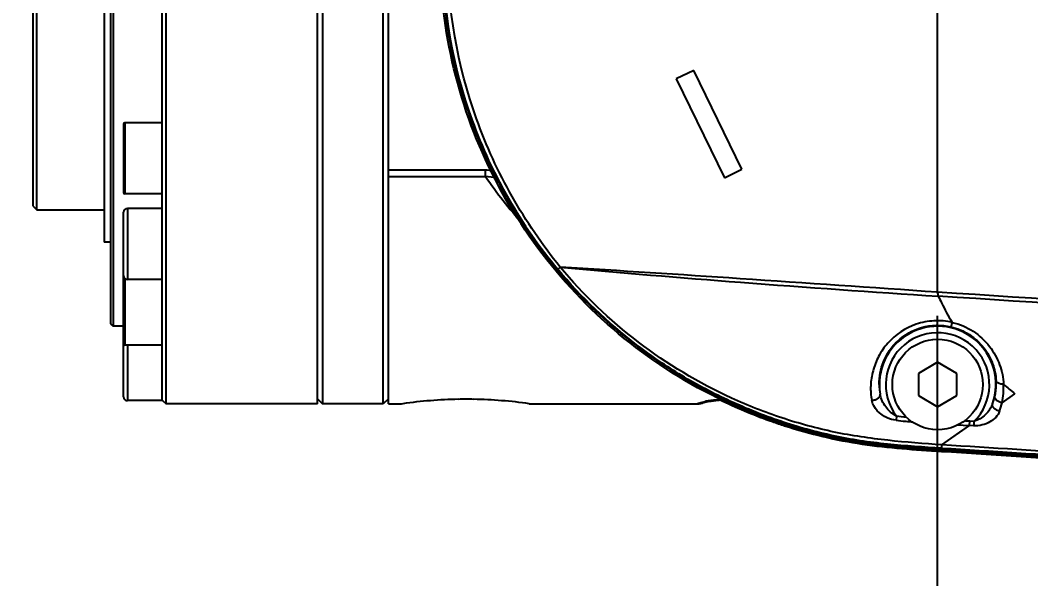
# Model space of a CAD drawing. Header units: millimetres. Extents: x 5828 to 6704, y 123 to 421.
# Drawn here: x 6563.45 to 6568.67, y 356.17 to 359.05 of the extents above; entities that cross this region are included whole.
import ezdxf

# ---------------------------------------------------------------- set-up
doc = ezdxf.new("R2010")
doc.units = ezdxf.units.MM
doc.linetypes.add('CENTER', pattern=[0.6, 0.375, -0.075, 0.075, -0.075])
for name, color, linetype in [('中心线', 7, 'Continuous'), ('外形图', 7, 'Continuous'), ('尺寸标注', 7, 'Continuous'), ('运动范围', 7, 'Continuous')]:
    doc.layers.add(name, color=color, linetype=linetype)
doc.styles.add('微软雅黑', font='msyh.ttc', dxfattribs={"height": 1.5})
doc.dimstyles.new('尺寸标注_1_15比例', dxfattribs={"dimtxt": 1.5, "dimasz": 1.25, "dimexe": 0.5, "dimexo": 0.4, "dimgap": 0.5, "dimtad": 1, "dimdec": 1, "dimlfac": 15, "dimdsep": 46, "dimtxsty": '微软雅黑', "dimcen": 0.09, "dimadec": 0, "dimazin": 0, "dimtp": 0.01, "dimtm": 0.01, "dimtfac": 1, "dimtdec": 1, "dimtofl": 0, "dimtmove": 0, "dimatfit": 3, "dimfxl": 1, "dimtolj": 1, "dimarcsym": 0})

# ---------------------------------------------------------------- blocks, each defined once
blk = doc.blocks.new('*D797')
at = {"layer": 'Defpoints', "color": 0}
for p in [(6541.8372, 378.1181), (6588.1866, 378.1181), (6595.1201, 318.7401)]:
    blk.add_point(p, dxfattribs=at)
at = {"layer": '尺寸标注', "color": 0, "lineweight": -2}
for p, q in [((6587.7866, 378.1181), (6541.3372, 378.1181)), ((6541.8372, 319.9901), (6541.8372, 376.8681)), ((6594.7201, 318.7401), (6541.3372, 318.7401))]:
    blk.add_line(p, q, dxfattribs=at)
at = {"layer": '尺寸标注', "color": 0}
for points in [[(6542.0455, 376.8681), (6541.6288, 376.8681), (6541.8372, 378.1181)], [(6541.6288, 319.9901), (6542.0455, 319.9901), (6541.8372, 318.7401)]]:
    blk.add_solid(points, dxfattribs=at)
at = {"layer": '尺寸标注', "color": 0, "insert": (6540.562, 347.1133), "char_height": 1.5, "attachment_point": 5, "rotation": 90, "style": '微软雅黑'}
blk.add_mtext('\\A1;890.7', dxfattribs=at)

msp = doc.modelspace()

# ---------------------------------------------------------------- linework, layer by layer
at = {"layer": '中心线', "linetype": 'CENTER', "ltscale": 5}
msp.add_line((6568.1866, 355.6519), (6568.1866, 363.3758), dxfattribs=at)
at = {"layer": '外形图', "color": 7, "linetype": 'Continuous'}
for p, q in [((6564.1866, 357.0901), (6564.1866, 361.7234)), ((6564.2066, 357.0734), (6564.2066, 361.7401)), ((6564.9866, 357.0734), (6564.9866, 361.7401)), ((6565.0133, 361.7401), (6565.0133, 357.0734)), ((6565.3266, 357.0734), (6565.3266, 361.7401)), ((6565.3533, 357.0734), (6565.3533, 361.7401)), ((6563.92, 361.3268), (6563.92, 357.4868)), ((6563.9333, 361.3401), (6563.9333, 357.4734)), ((6568.1866, 357.6494), (6568.1866, 361.1641)), ((6563.8866, 360.9068), (6563.8866, 357.9068)), ((6563.52, 358.0934), (6563.52, 360.7201)), ((6563.54, 358.0734), (6563.54, 360.7401)), ((6566.9283, 358.7931), (6566.8384, 358.7492)), ((6567.1767, 358.2837), (6566.9283, 358.7931)), ((6566.8384, 358.7492), (6567.0868, 358.2399)), ((6563.9866, 358.5168), (6563.9866, 358.1634)), ((6563.9933, 358.5234), (6563.9933, 358.1568)), ((6564.1866, 358.5234), (6563.9933, 358.5234)), ((6565.3533, 358.2798), (6565.8535, 358.2798)), ((6565.8535, 358.2467), (6565.8535, 358.2798)), ((6567.0868, 358.2399), (6567.1767, 358.2837)), ((6565.3533, 358.2467), (6565.8535, 358.2467)), ((6564.1866, 358.1568), (6563.9933, 358.1568)), ((6563.52, 358.0934), (6563.54, 358.0734)), ((6563.54, 358.0734), (6563.8866, 358.0734)), ((6563.9866, 357.1101), (6563.9866, 358.0616)), ((6564.0066, 358.0816), (6564.0066, 357.7149)), ((6564.1866, 358.0816), (6564.0066, 358.0816)), ((6563.92, 357.9068), (6563.8866, 357.9068)), ((6563.9933, 357.7203), (6563.9933, 357.3759)), ((6564.1866, 357.7149), (6564.0066, 357.7149)), ((6563.92, 357.4868), (6563.9333, 357.4734)), ((6563.9866, 357.4734), (6563.9333, 357.4734)), ((6564.1866, 357.3759), (6563.9933, 357.3759)), ((6564.0066, 357.3759), (6564.0066, 357.0901)), ((6568.1866, 357.2881), (6568.0873, 357.2308)), ((6568.2859, 357.2308), (6568.1866, 357.2881)), ((6568.0873, 357.2308), (6568.0873, 357.1161)), ((6568.2859, 357.1161), (6568.2859, 357.2308)), ((6564.9866, 357.1001), (6565.0133, 357.0734)), ((6565.3533, 357.1001), (6565.3266, 357.0734)), ((6568.0873, 357.1161), (6568.1866, 357.0588)), ((6568.1866, 357.0588), (6568.2859, 357.1161)), ((6568.5191, 357.0794), (6568.5856, 357.1259)), ((6568.5192, 357.0795), (6568.5856, 357.1261)), ((6564.1866, 357.0901), (6564.0066, 357.0901)), ((6564.1866, 357.0934), (6564.2066, 357.0734)), ((6564.9866, 357.0734), (6564.2066, 357.0734)), ((6565.3266, 357.0734), (6565.0133, 357.0734)), ((6565.3533, 357.0734), (6565.42, 357.0734)), ((6565.42, 357.0734), (6565.4286, 357.0747)), ((6566.0787, 357.0745), (6566.0866, 357.0735)), ((6566.0866, 357.0735), (6566.0855, 357.0736)), ((6566.0866, 357.0734), (6566.9411, 357.0734)), ((6566.9411, 357.0734), (6566.9722, 357.0817)), ((6566.9411, 357.0734), (6566.9697, 357.081)), ((6566.9697, 357.081), (6566.9874, 357.0857)), ((6566.9722, 357.0817), (6566.9874, 357.0857)), ((6567.0174, 357.0884), (6566.9734, 357.0774)), ((6567.0169, 357.0883), (6567.0221, 357.089)), ((6567.0196, 357.0889), (6567.0197, 357.0889)), ((6567.0213, 357.0889), (6567.0237, 357.0893)), ((6567.0221, 357.089), (6567.0294, 357.0899)), ((6567.028, 357.0898), (6567.0313, 357.0901)), ((6567.0294, 357.0899), (6567.0383, 357.0909)), ((6567.0367, 357.0907), (6567.0428, 357.0913)), ((6567.0383, 357.0909), (6567.0498, 357.092)), ((6567.0745, 357.0897), (6567.0781, 357.088)), ((6567.0766, 357.0943), (6567.0802, 357.0923)), ((6567.9744, 357.011), (6567.972, 356.9888)), ((6568.2092, 356.8623), (6568.3509, 356.9616)), ((6568.2865, 356.9653), (6568.3509, 356.9615)), ((6568.3509, 356.9616), (6568.3523, 356.984)), ((6568.3724, 356.9603), (6568.3509, 356.9616)), ((6568.3724, 356.9603), (6568.3509, 356.9616)), ((6568.3738, 356.9827), (6568.3523, 356.984)), ((6568.2081, 356.8443), (6568.2092, 356.8624))]:
    msp.add_line(p, q, dxfattribs=at)
for points in [[(6566.9411, 357.0734), (6566.957, 357.0744), (6566.9734, 357.0774)], [(6567.0174, 357.0884), (6567.0177, 357.0884), (6567.0184, 357.0885)], [(6567.0486, 357.0919), (6567.0597, 357.0929), (6567.0715, 357.0939), (6567.084, 357.0948), (6567.0911, 357.0954)], [(6568.2092, 356.8623), (6568.2548, 356.8943), (6568.302, 356.9274), (6568.3509, 356.9616)]]:
    msp.add_lwpolyline(points, dxfattribs=at)
msp.add_circle((6568.1866, 357.1734), 0.2333, dxfattribs=at)
for centre, radius, start, end in [((6568.1904, 359.4078), 2.5631, 180.0871, 210.6213), ((6563.9933, 358.5168), 0.00667, 90, 180), ((6565.8201, 357.8698), 0.3783, 76.0927, 84.9251), ((6567.7585, 359.5474), 2.3067, 214.3253, 222.0338), ((6563.9933, 358.1634), 0.00667, 180, 270), ((6568.1861, 359.4067), 2.5589, 210.6477, 211.0347), ((6564.0066, 358.0616), 0.02, 90, 180), ((6568.192, 359.4107), 2.566, 211.045, 220.8487), ((6564.0066, 357.7349), 0.02, 180, 270), ((6568.1842, 359.4045), 2.556, 220.8564, 221.8862), ((6568.1897, 359.4101), 2.5639, 221.8987, 230.9958), ((6568.1866, 357.1734), 0.3006, 340.7005, 189.6795), ((6568.1891, 359.4095), 2.563, 230.9977, 232.5168), ((6568.1866, 357.1734), 0.2672, 314.4557, 217.444), ((6563.9933, 357.3826), 0.00667, 180, 270), ((6568.1876, 359.4079), 2.5608, 232.5208, 241.0264), ((6568.1801, 359.395), 2.5459, 241.0337, 243.2046), ((6568.1861, 357.1778), 0.3008, 180.8351, 190.519), ((6568.1887, 357.1776), 0.3, 347.3456, 359.2071), ((6568.1885, 357.1776), 0.3002, 359.2076, 3.1872), ((6568.1744, 357.1552), 0.353, 347.5913, 3.1457), ((6569.4071, 358.1762), 1.3334, 228.6907, 231.9692), ((6564.0066, 357.1101), 0.02, 180, 270), ((6568.1885, 359.4139), 2.5666, 243.2279, 251.0392), ((6568.1885, 357.1777), 0.3003, 339.8206, 347.3409), ((6565.7568, 354.7204), 2.377, 91.0451, 97.9663), ((6565.7531, 354.8036), 2.2937, 89.9949, 90.9908), ((6565.7532, 354.7691), 2.3282, 89.0098, 89.9973), ((6565.7519, 354.7467), 2.3507, 81.9773, 88.9875), ((6566.9922, 357.1998), 0.1142, 267.6065, 282.5143), ((6567.108, 356.3126), 0.7831, 96.2581, 97.1665), ((6566.9923, 357.1985), 0.1129, 282.5684, 283.9998), ((6567.1441, 355.9847), 1.1129, 95.8169, 96.2667), ((6567.1732, 355.7011), 1.398, 95.5668, 95.8232), ((6568.185, 359.4044), 2.5673, 244.0829, 244.3689), ((6568.1847, 359.4038), 2.5666, 244.4601, 247.5962), ((6568.1748, 357.155), 0.3525, 340.2109, 347.608), ((6568.1909, 359.4191), 2.5831, 247.598, 250.6312), ((6568.2531, 359.55), 2.5542, 263.7366, 264.8567), ((6568.1949, 359.4305), 2.5952, 250.63, 252.1022), ((6568.2015, 359.4501), 2.605, 251.0271, 253.5798), ((6568.347, 360.3886), 3.4204, 263.7064, 264.5492), ((6568.3846, 360.7796), 3.8132, 264.5452, 265.0965), ((6568.1917, 354.4093), 2.5797, 86.4315, 87.0387), ((6579.5085, 356.2999), 11.1556, 176.49121, 176.60656)]:
    msp.add_arc(centre, radius, start, end, dxfattribs=at)
for points, knots in [([(6569.0346, 356.7778), (6568.9322, 356.7841), (6568.7273, 356.7967), (6568.4712, 356.8137), (6568.2663, 356.8275), (6568.0623, 356.8399), (6567.8084, 356.8605), (6567.5095, 356.9236), (6567.1251, 357.0532), (6566.6771, 357.2995), (6566.2248, 357.7127), (6565.8818, 358.2206), (6565.6681, 358.7946), (6565.619, 359.2008), (6565.6187, 359.4031)], [0, 0, 0, 0, 0.063181, 0.126399, 0.158017, 0.18959, 0.252297, 0.314661, 0.37707, 0.501658, 0.626245, 0.750833, 0.875417, 1, 1, 1, 1]), ([(6565.629, 359.4041), (6565.6292, 359.2166), (6565.6714, 358.8405), (6565.8556, 358.3046), (6566.1529, 357.8218), (6566.4829, 357.4831), (6566.7858, 357.2607), (6567.0302, 357.1197), (6567.2888, 357.0065), (6567.5581, 356.9225), (6567.8351, 356.8686), (6568.0691, 356.8489), (6568.2563, 356.8381), (6568.4436, 356.8268), (6568.6776, 356.8107), (6568.9583, 356.7923), (6569.2392, 356.7757), (6569.5201, 356.7595), (6569.8947, 356.7383), (6570.363, 356.7136), (6570.9251, 356.6863), (6571.4873, 356.6611), (6572.237, 356.6305), (6573.1743, 356.5972), (6574.2993, 356.5645), (6575.7996, 356.5294), (6577.6752, 356.4995), (6579.9261, 356.478), (6581.4267, 356.4679), (6582.177, 356.4626)], [0, 0, 0, 0, 0.03123, 0.062458, 0.093688, 0.124916, 0.140555, 0.156192, 0.171829, 0.187473, 0.203107, 0.218729, 0.226548, 0.234365, 0.249989, 0.265612, 0.281238, 0.296864, 0.312489, 0.343739, 0.37499, 0.40624, 0.437491, 0.499992, 0.562493, 0.624994, 0.749996, 0.874998, 1, 1, 1, 1]), ([(6565.6318, 359.4068), (6565.6318, 359.1116), (6565.7109, 358.6633), (6565.9616, 358.1255), (6566.1324, 357.881), (6566.2275, 357.7674)], [0, 0, 0, 0, 0.499061, 0.749534, 1, 1, 1, 1]), ([(6566.2395, 357.7786), (6566.1468, 357.8924), (6565.9811, 358.1368), (6565.7347, 358.6703), (6565.6573, 359.1143), (6565.6569, 359.4068)], [0, 0, 0, 0, 0.250459, 0.500915, 1, 1, 1, 1]), ([(6566.2274, 357.7674), (6566.2285, 357.7686), (6566.233, 357.7718), (6566.2367, 357.7758), (6566.2395, 357.7786)], [0, 0, 0, 0, 0.281453, 1, 1, 1, 1]), ([(6568.1866, 357.6494), (6567.8468, 357.6727), (6567.1979, 357.7178), (6566.5488, 357.7594), (6566.2395, 357.7786)], [0, 0, 0, 0, 0.523594, 1, 1, 1, 1]), ([(6566.2395, 357.7786), (6566.5494, 357.7501), (6567.1994, 357.6967), (6567.85, 357.651), (6568.1903, 357.629)], [0, 0, 0, 0, 0.477127, 1, 1, 1, 1]), ([(6568.2092, 356.8623), (6568.1161, 356.8688), (6567.93, 356.8823), (6567.6525, 356.9229), (6567.3815, 356.9961), (6567.0337, 357.133), (6566.631, 357.3755), (6566.359, 357.6356), (6566.2395, 357.7786)], [0, 0, 0, 0, 0.125083, 0.250085, 0.37523, 0.500378, 0.750195, 1, 1, 1, 1]), ([(6568.2081, 356.8444), (6568.1144, 356.8503), (6567.9738, 356.8595), (6567.7874, 356.8824), (6567.6025, 356.9159), (6567.3757, 356.9789), (6567.1134, 357.0832), (6566.8637, 357.2152), (6566.5532, 357.4269), (6566.3478, 357.6236), (6566.2274, 357.7674)], [0, 0, 0, 0, 0.125047, 0.187526, 0.25001, 0.375106, 0.500234, 0.625256, 0.750289, 1, 1, 1, 1]), ([(6580.5862, 357.2277), (6580.0692, 357.2285), (6579.0351, 357.235), (6576.9672, 357.2634), (6574.3827, 357.3303), (6571.2832, 357.4606), (6569.2185, 357.5814), (6568.1866, 357.6494)], [0, 0, 0, 0, 0.125001, 0.250002, 0.500001, 0.750001, 1, 1, 1, 1]), ([(6568.1903, 357.629), (6568.1956, 357.6173), (6568.2173, 357.5712), (6568.2419, 357.5266), (6568.2615, 357.4938)], [0, 0, 0, 0, 0.251441, 1, 1, 1, 1]), ([(6580.5866, 357.1984), (6580.0697, 357.2027), (6579.0359, 357.206), (6577.4853, 357.2294), (6575.9349, 357.2647), (6573.8683, 357.328), (6571.286, 357.4387), (6569.2218, 357.5604), (6568.1903, 357.629)], [0, 0, 0, 0, 0.125, 0.250001, 0.375002, 0.500003, 0.750001, 1, 1, 1, 1]), ([(6568.2615, 357.4938), (6568.2312, 357.5016), (6568.1678, 357.5054), (6568.0478, 357.4833), (6567.9448, 357.4141), (6567.88, 357.3204), (6567.8507, 357.245), (6567.8388, 357.1679), (6567.8416, 357.1163), (6567.847, 357.0916)], [0, 0, 0, 0, 0.138166, 0.275093, 0.534675, 0.657376, 0.774837, 0.888658, 1, 1, 1, 1]), ([(6567.8853, 357.1734), (6567.8847, 357.2132), (6567.9004, 357.2973), (6567.9766, 357.4079), (6568.1031, 357.4797), (6568.2051, 357.4823), (6568.2536, 357.4713)], [0, 0, 0, 0, 0.220957, 0.460537, 0.723406, 1, 1, 1, 1]), ([(6568.2615, 357.4938), (6568.2607, 357.4908), (6568.2591, 357.4854), (6568.257, 357.478), (6568.2553, 357.4741), (6568.2543, 357.4713), (6568.2536, 357.4713)], [0, 0, 0, 0, 0.398966, 0.713286, 0.917544, 1, 1, 1, 1]), ([(6568.2536, 357.4713), (6568.2878, 357.4635), (6568.3527, 357.4364), (6568.4278, 357.3676), (6568.4743, 357.284), (6568.4866, 357.2235), (6568.4883, 357.1943)], [0, 0, 0, 0, 0.271351, 0.530695, 0.77351, 1, 1, 1, 1]), ([(6568.2615, 357.4938), (6568.3, 357.4853), (6568.3733, 357.4541), (6568.4575, 357.3748), (6568.5112, 357.2788), (6568.5252, 357.2086), (6568.5269, 357.1746)], [0, 0, 0, 0, 0.267096, 0.524809, 0.769322, 1, 1, 1, 1]), ([(6568.5269, 357.1746), (6568.5221, 357.1745), (6568.5079, 357.1752), (6568.4892, 357.1842), (6568.4883, 357.1943)], [0, 0, 0, 0, 0.3215, 1, 1, 1, 1]), ([(6567.847, 357.0916), (6567.8528, 357.0919), (6567.8641, 357.0941), (6567.8784, 357.101), (6567.8886, 357.1107), (6567.8909, 357.1193), (6567.8903, 357.1229)], [0, 0, 0, 0, 0.298601, 0.5784, 0.81214, 1, 1, 1, 1]), ([(6567.9744, 357.011), (6567.9634, 357.0166), (6567.9425, 357.0301), (6567.9101, 357.0659), (6567.8944, 357.0997), (6567.8903, 357.1229)], [0, 0, 0, 0, 0.257123, 0.510238, 1, 1, 1, 1]), ([(6568.5191, 357.0794), (6568.5138, 357.0802), (6568.5036, 357.0833), (6568.4883, 357.0918), (6568.4801, 357.1046), (6568.4814, 357.1119)], [0, 0, 0, 0, 0.304843, 0.585812, 1, 1, 1, 1]), ([(6567.0004, 357.0882), (6566.9992, 357.088), (6566.9948, 357.0873), (6566.9904, 357.0865), (6566.9874, 357.0857)], [0, 0, 0, 0, 0.29085, 1, 1, 1, 1]), ([(6567.0103, 357.0895), (6567.0095, 357.0894), (6567.0062, 357.089), (6567.0029, 357.0885), (6567.0004, 357.0882)], [0, 0, 0, 0, 0.261584, 1, 1, 1, 1]), ([(6567.0878, 357.0968), (6567.0834, 357.0965), (6567.0667, 357.0952), (6567.05, 357.0937), (6567.0376, 357.0925)], [0, 0, 0, 0, 0.258375, 1, 1, 1, 1]), ([(6567.972, 356.9888), (6567.9566, 356.9905), (6567.9034, 357.0061), (6567.8536, 357.052), (6567.847, 357.0916)], [0, 0, 0, 0, 0.278812, 1, 1, 1, 1]), ([(6568.4703, 357.0741), (6568.4628, 357.0531), (6568.4428, 357.0239), (6568.4067, 356.9956), (6568.385, 356.9862), (6568.3738, 356.9827)], [0, 0, 0, 0, 0.488939, 0.742286, 1, 1, 1, 1]), ([(6568.5065, 357.0357), (6568.501, 357.037), (6568.4905, 357.0411), (6568.4778, 357.0504), (6568.4698, 357.0618), (6568.4692, 357.0706), (6568.4703, 357.0741)], [0, 0, 0, 0, 0.297183, 0.575095, 0.808934, 1, 1, 1, 1]), ([(6568.5065, 357.0357), (6568.4988, 357.012), (6568.4666, 356.9826), (6568.4168, 356.9628), (6568.3873, 356.9592), (6568.3724, 356.9603)], [0, 0, 0, 0, 0.461839, 0.723504, 1, 1, 1, 1]), ([(6567.3974, 356.9609), (6567.5278, 356.9188), (6567.796, 356.8547), (6568.1385, 356.8331), (6568.4119, 356.8158), (6568.6854, 356.7969), (6568.8906, 356.7844), (6569.0274, 356.7761)], [0, 0, 0, 0, 0.249937, 0.499945, 0.62495, 0.749968, 1, 1, 1, 1]), ([(6567.9705, 356.857), (6568.0438, 356.8502), (6568.1913, 356.8407), (6568.4126, 356.8263), (6568.6343, 356.8113), (6568.9298, 356.7927), (6569.2992, 356.7703), (6569.7426, 356.7449), (6570.1861, 356.7211), (6570.7776, 356.6913), (6571.5172, 356.6576), (6572.405, 356.6224), (6573.589, 356.5821), (6575.0694, 356.5427), (6576.8461, 356.5099), (6579.2154, 356.4808), (6580.9923, 356.4693), (6582.177, 356.4609)], [0, 0, 0, 0, 0.01555, 0.03118, 0.046811, 0.06243, 0.09367, 0.124919, 0.156165, 0.187413, 0.249912, 0.312415, 0.374921, 0.499941, 0.624959, 0.749971, 1, 1, 1, 1]), ([(6580.5859, 356.4767), (6579.5539, 356.4848), (6578.0058, 356.4979), (6575.9418, 356.5301), (6574.394, 356.5641), (6572.8465, 356.6097), (6571.2995, 356.6703), (6569.7531, 356.7447), (6568.7231, 356.8118), (6568.2081, 356.8443)], [0, 0, 0, 0, 0.249999, 0.374999, 0.499999, 0.624999, 0.75, 0.875, 1, 1, 1, 1]), ([(6580.5866, 356.5005), (6580.0706, 356.5047), (6579.0386, 356.5133), (6577.4906, 356.5276), (6575.9427, 356.5512), (6574.3949, 356.5854), (6572.8475, 356.6304), (6571.3005, 356.6892), (6569.7542, 356.7641), (6568.7242, 356.8297), (6568.2092, 356.8623)], [0, 0, 0, 0, 0.124999, 0.25, 0.375, 0.5, 0.625, 0.75, 0.875, 1, 1, 1, 1])]:
    msp.add_open_spline(points, degree=3, knots=knots, dxfattribs=at)
for points in [[(6565.8535, 358.2798), (6565.8661, 358.2798), (6565.8788, 358.2791), (6565.8913, 358.2776)], [(6568.1903, 357.629), (6568.1905, 357.6359), (6568.1881, 357.6427), (6568.1866, 357.6494)], [(6567.4651, 356.9513), (6567.5752, 356.9189), (6567.6877, 356.8935), (6567.8012, 356.8768)], [(6567.8012, 356.8768), (6567.8574, 356.8685), (6567.9139, 356.8622), (6567.9705, 356.857)]]:
    msp.add_open_spline(points, degree=3, dxfattribs=at)
at = {"layer": '运动范围', "color": 0, "linetype": 'Continuous', "lineweight": 0}
msp.add_arc((6588.1866, 340.7401), 37.378, 340.00173, 209.99906, dxfattribs=at)

# ---------------------------------------------------------------- dimensions: what is measured, and where the dimension line sits
at = {"layer": '尺寸标注'}
dim = msp.add_linear_dim(base=(6541.8372, 378.1181), p1=(6595.1201, 318.7401), p2=(6588.1866, 378.1181), angle=90, dimstyle='尺寸标注_1_15比例', dxfattribs=at)
dim.commit()
dim.dimension.update_dxf_attribs({"geometry": '*D797', "text_midpoint": (6541.8372, 347.1133), "dimtype": 160})

doc.saveas('drawing.dxf')
